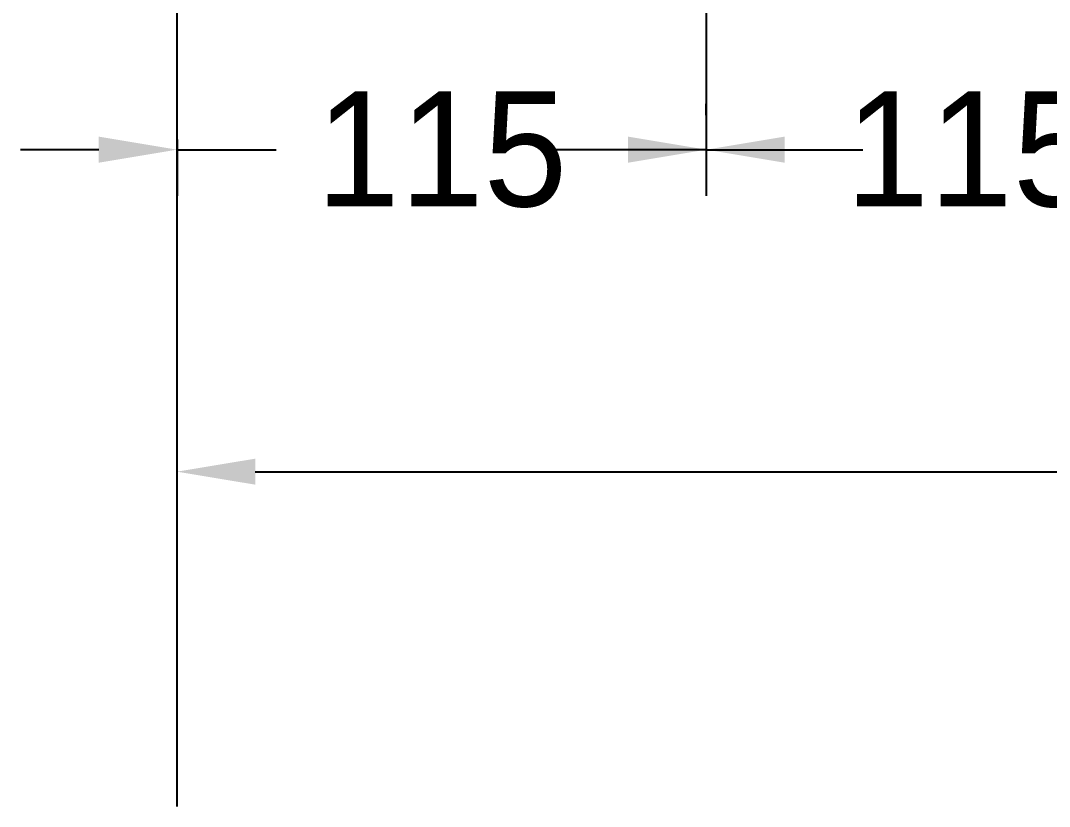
# Model space of a CAD drawing. Header units: millimetres. Extents: x 0 to 3800, y -67 to 2530.
# Drawn here: x 2193.8 to 2417.3, y 1184.6 to 1355.4 of the extents above; entities that cross this region are included whole.
import ezdxf

# ---------------------------------------------------------------- set-up
doc = ezdxf.new("R2010")
doc.units = ezdxf.units.MM
doc.layers.add('외형선', color=3, linetype='Continuous')
doc.layers.add('치수선', color=7, linetype='Continuous')
doc.styles.add('____', font='')
doc.styles.get('____').set_extended_font_data('굴림')
doc.dimstyles.new('MSADIM', dxfattribs={"dimtxt": 33, "dimasz": 17, "dimexe": 10, "dimexo": 7.5, "dimgap": 10, "dimtad": 0, "dimtih": 1, "dimtoh": 1, "dimdec": 0, "dimzin": 1, "dimdsep": 46, "dimtxsty": '____', "dimcen": 11.25, "dimadec": 0, "dimazin": 0, "dimtfac": 1, "dimtdec": 0, "dimtix": 1, "dimtmove": 0, "dimatfit": 3, "dimfxl": 1, "dimtolj": 1, "dimtzin": 1, "dimarcsym": 0})

# ---------------------------------------------------------------- blocks, each defined once
blk = doc.blocks.new('*D18')
at = {"layer": '치수선', "color": 0, "linetype": 'Continuous', "lineweight": -2, "transparency": 16777216}
for p, q in [((2927.8, 1309.88), (2927.8, 1247.38)), ((2227.8, 1264.88), (2227.8, 1267.38)), ((2244.8, 1257.38), (2540.67, 1257.38)), ((2910.8, 1257.38), (2614.93, 1257.38))]:
    blk.add_line(p, q, dxfattribs=at)
at = {"layer": '치수선', "color": 0, "linetype": 'Continuous', "transparency": 16777216}
for points in [[(2244.8, 1260.21), (2244.8, 1254.55), (2227.8, 1257.38)], [(2910.8, 1260.21), (2910.8, 1254.55), (2927.8, 1257.38)]]:
    blk.add_solid(points, dxfattribs=at)
at = {"layer": '치수선', "color": 0, "linetype": 'Continuous', "transparency": 16777216, "insert": (2577.8, 1257.38), "char_height": 25, "attachment_point": 5, "style": '____'}
blk.add_mtext('\\A1;700', dxfattribs=at)
blk = doc.blocks.new('*D20')
at = {"layer": '치수선', "color": 0, "linetype": 'Continuous', "lineweight": -2, "transparency": 16777216}
for p, q in [((2342.8, 1414.48), (2342.8, 1317.38)), ((2457.8, 1334.88), (2457.8, 1337.38)), ((2325.8, 1327.38), (2308.8, 1327.38)), ((2342.8, 1327.38), (2364.35, 1327.38)), ((2457.8, 1327.38), (2436.25, 1327.38)), ((2474.8, 1327.38), (2491.8, 1327.38))]:
    blk.add_line(p, q, dxfattribs=at)
at = {"layer": '치수선', "color": 0, "linetype": 'Continuous', "transparency": 16777216}
for points in [[(2325.8, 1330.21), (2325.8, 1324.55), (2342.8, 1327.38)], [(2474.8, 1330.21), (2474.8, 1324.55), (2457.8, 1327.38)]]:
    blk.add_solid(points, dxfattribs=at)
at = {"layer": '치수선', "color": 0, "linetype": 'Continuous', "transparency": 16777216, "insert": (2400.3, 1327.38), "char_height": 25, "attachment_point": 5, "style": '____'}
blk.add_mtext('\\A1;115', dxfattribs=at)
blk = doc.blocks.new('*D21')
at = {"layer": '치수선', "color": 0, "linetype": 'Continuous', "lineweight": -2, "transparency": 16777216}
for p, q in [((2342.8, 1334.88), (2342.8, 1337.38)), ((2227.8, 1329.61), (2227.8, 1317.38)), ((2210.8, 1327.38), (2193.8, 1327.38)), ((2227.8, 1327.38), (2249.35, 1327.38)), ((2342.8, 1327.38), (2321.25, 1327.38)), ((2359.8, 1327.38), (2376.8, 1327.38))]:
    blk.add_line(p, q, dxfattribs=at)
at = {"layer": '치수선', "color": 0, "linetype": 'Continuous', "transparency": 16777216}
for points in [[(2210.8, 1330.21), (2210.8, 1324.55), (2227.8, 1327.38)], [(2359.8, 1330.21), (2359.8, 1324.55), (2342.8, 1327.38)]]:
    blk.add_solid(points, dxfattribs=at)
at = {"layer": '치수선', "color": 0, "linetype": 'Continuous', "transparency": 16777216, "insert": (2285.3, 1327.38), "char_height": 25, "attachment_point": 5, "style": '____'}
blk.add_mtext('\\A1;115', dxfattribs=at)

msp = doc.modelspace()

# ---------------------------------------------------------------- linework, layer by layer
at = {"layer": '외형선', "linetype": 'Continuous'}
msp.add_line((2227.8, 1184.6), (2227.8, 1916.53), dxfattribs=at)

# ---------------------------------------------------------------- dimensions: what is measured, and where the dimension line sits
at = {"layer": '치수선', "linetype": 'Continuous'}
for base, p1, p2, picture, middle in [((2457.8, 1327.38), (2342.8, 1421.98), (2457.8, 1327.38), '*D20', (2400.3, 1327.38)), ((2227.8, 1327.38), (2342.8, 1327.38), (2227.8, 1337.11), '*D21', (2285.3, 1327.38)), ((2227.8, 1257.38), (2927.8, 1317.38), (2227.8, 1257.38), '*D18', (2577.8, 1257.38))]:
    dim = msp.add_linear_dim(base=base, p1=p1, p2=p2, dimstyle='MSADIM', override={"dimtxt": 25}, dxfattribs=at)
    dim.commit()
    dim.dimension.update_dxf_attribs({"geometry": picture, "text_midpoint": middle})

doc.saveas('drawing.dxf')
